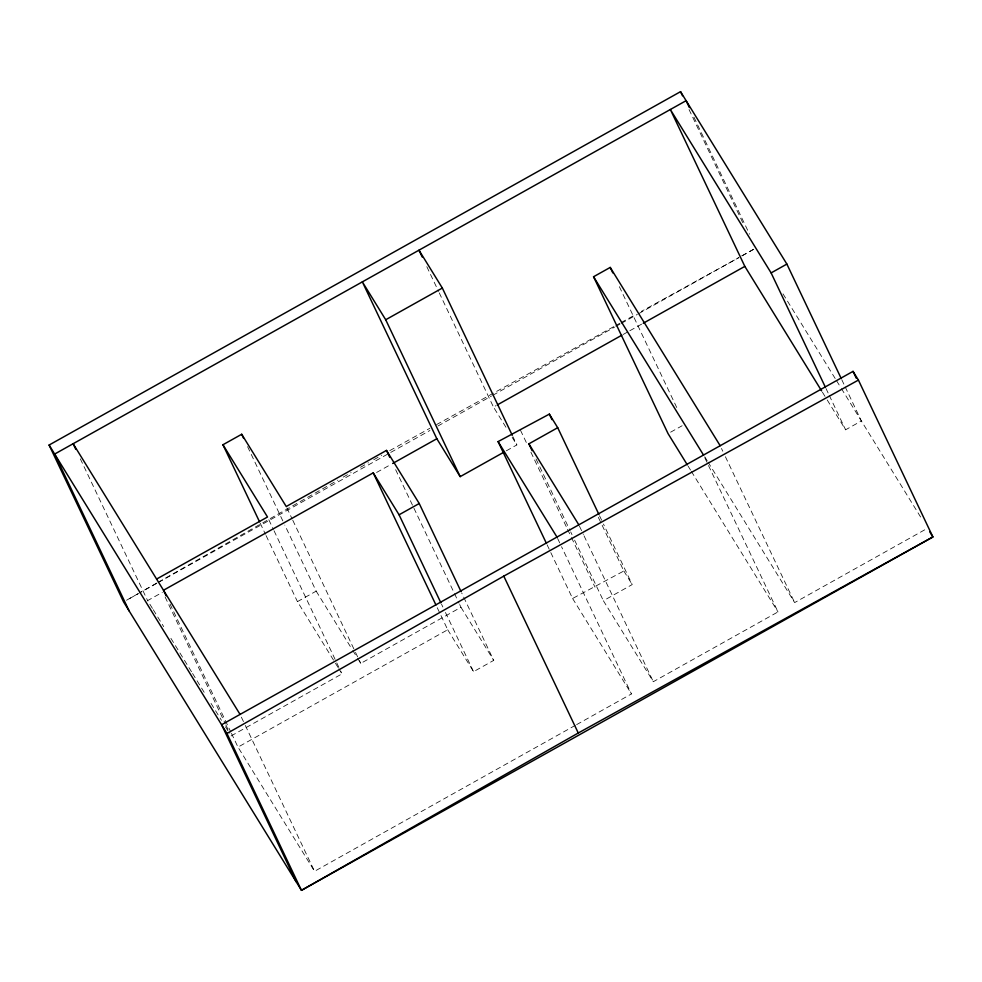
<?xml version="1.0" encoding="UTF-8"?>
<svg xmlns="http://www.w3.org/2000/svg" width="982" height="982" viewBox="0 0 982 982"><rect width="100%" height="100%" fill="white"/><g stroke="black" fill="none" stroke-linecap="round" stroke-linejoin="round"><path stroke-width="0.74" stroke-dasharray="4.91 3.68" d="M156.862 583.001L139.567 592.846L157.034 583.198M158.188 582.252L337.857 480.137M343.184 477.105L351.163 472.563M360.48 467.272L368.471 462.731M373.786 459.711L381.777 455.169M389.756 450.628L429.846 428.299M158.372 582.449L429.956 430.46M437.972 425.979L491.491 396.028M492.829 395.28L614.572 327.141M615.91 326.392L619.924 324.146M621.262 323.397L637.318 314.412M638.656 313.663L738.992 257.517L641.295 311.417M152.443 608.41L147.631 600.603L162.361 592.355M376.585 472.465L391.315 464.228M505.939 427.256L493.48 407.051L496.156 405.554M623.165 334.469L628.517 331.474M629.855 330.725L641.884 323.999M506.295 450.836L516.839 444.932L512.923 436.671M338.017 667.429L297.448 601.635L316.179 591.139L284.817 525.088M670.62 432.178L682.146 425.734M231.089 735.948L341.994 673.873L340.693 671.123M357.546 658.222L360.738 663.39L460.975 607.281L459.674 604.531M575.292 725.367L314.547 871.292L237.988 747.118L447.718 629.757L440.525 614.609M827.212 399.969L845.6 429.797L861.374 420.971L845.036 386.564M547.109 544.814L572.592 598.492L623.84 570.996L601.622 524.204M447.718 629.757L473.557 671.663L493.725 660.383L461.7 592.956M704.818 457.796L778.002 611.921L653.312 681.704L603.365 600.714L632.212 584.572L603.451 524.02M576.63 724.618L631.451 693.93L561.532 546.692M707.985 462.031L794.659 602.592L926.198 528.991M436.536 424.605L614.523 326.208M615.861 325.472L619.875 323.25M621.213 322.513L635.943 314.375M782.998 293.863L835.78 379.469M836.578 380.758L840.58 387.252M841.378 388.541L921.951 519.196M822.413 392.186L826.402 398.667M704.781 456.826L707.187 460.73M688.124 466.155L690.53 470.059M691.328 471.36L778.002 611.921M623.84 570.996L632.212 584.572M512.162 437.358L516.839 444.932M572.592 598.492L631.451 693.93M460.975 607.281L493.725 660.383M316.179 591.139L351.986 649.2M352.784 650.489L356.761 656.933M338.815 668.717L341.994 673.873M153.253 609.712L163.675 626.626M170.905 638.337L191.772 672.179M192.57 673.48L205.41 694.299M211.032 703.407L221.466 720.322M225.467 726.827L227.885 730.743M841.77 379.678L844.385 385.19M825.997 388.504L828.612 394.015M829.262 395.39L845.6 429.797M693.955 117.189L749.499 234.158M689.045 109.542L743.276 223.761M721.475 448.467L722.789 451.229M725.403 456.728L794.659 602.592M619.372 286.683L678.181 410.537M599.536 515.771L602.801 522.645M598.345 517.33L600.959 522.829M579.466 526.205L583.394 534.466M584.045 535.841L653.312 681.704M536.062 458.975L570.039 530.538M570.689 531.913L572.003 534.662M574.617 540.161L603.365 600.714M520.497 430.263L527.69 445.398M530.918 452.223L566.896 527.96M567.547 529.335L570.812 536.221M571.438 537.535L594.994 587.138M557.616 538.431L560.882 545.317M426.826 266.687L438.586 291.458M439.236 292.832L493.48 407.051M395.636 469.678L413.275 506.835M413.938 508.21L459.024 603.157M441.544 604.237L442.845 606.986M445.46 612.498L473.557 671.663M437.26 607.735L439.875 613.234M286.891 507.89L292.12 518.901M292.783 520.276L354.858 651.005M355.509 652.379L358.774 659.266M359.424 660.641L360.738 663.39M247.574 446.65L284.166 523.713M268.81 519.748L273.389 529.384M274.039 530.759L336.114 661.487M336.765 662.862L340.03 669.749M260.205 523.197L265.422 534.196M266.085 535.583L297.448 601.635M241.363 717.167L244.628 724.041M245.291 725.416L314.547 871.292M170.033 604.004L230.795 731.983M231.445 733.358L237.988 747.118M165.099 596.958L225.209 723.562M225.86 724.937L229.788 733.186M80.328 458.864L147.631 600.603M138.229 593.594L126.248 600.407L138.302 593.68M753.697 249.281L740.33 256.768L753.697 249.268"/><path stroke-width="1.47" d="M858.415 380.083L932.9 536.958L301.449 890.343L226.965 733.468L503.778 576.127L858.415 380.083L853.039 371.368L221.588 724.753L296.073 881.627M929.831 531.974L932.9 536.958L578.263 733.014L301.449 890.343L123.585 601.917L49.1 445.042L680.551 91.657L786.877 264.084L841.12 378.303M503.668 452.309L460.19 476.638L385.705 319.751L442.342 288.057L418.983 250.177L422.248 257.051M259.543 521.81L222.951 444.748L241.695 434.265L286.241 506.516L386.491 450.407L419.228 503.508L461.049 591.581M687.314 464.854L668.055 433.614L593.558 276.74L610.227 267.423L720.174 445.718M156.604 579.061L267.509 516.998L222.951 444.748M440.893 602.862L399.073 514.789L373.221 472.87L163.491 590.243L166.105 595.755M392.653 463.479L436.83 438.745L362.346 281.871L385.705 319.751M497.493 404.805L621.827 335.218M643.222 323.25L744.835 266.38L670.338 109.505L771.116 272.91L825.346 387.129M771.116 272.91L786.877 264.084M598.885 514.396L557.715 427.698L549.343 414.122L498.095 441.605L546.458 543.439M399.073 514.789L419.228 503.508M532.146 450.713L528.881 443.839L557.715 427.698M744.835 266.38L821.615 390.885M593.558 276.74L703.517 455.047M528.881 443.839L578.815 524.83M498.095 441.605L556.966 537.056M436.83 438.745L460.19 476.638M240.062 714.405L73.134 443.717L75.749 449.228M49.1 445.042L226.965 733.468M853.039 371.368L856.304 378.242M689.376 107.554L686.111 100.68L54.661 454.065L129.158 610.939M680.551 91.657L682.515 95.782M610.227 267.423L612.842 272.922M549.343 414.122L551.958 419.621M442.342 288.057L512.26 435.296M503.778 576.127L578.263 733.014M386.491 450.407L389.756 457.293M373.221 472.87L435.947 604.986M241.695 434.265L243.659 438.389"/></g></svg>
